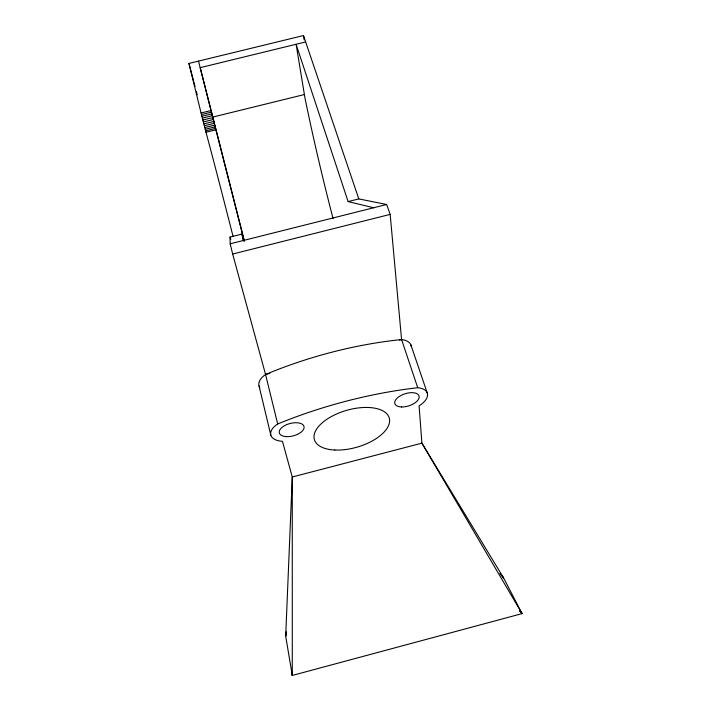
<?xml version="1.0" encoding="UTF-8"?>
<svg xmlns="http://www.w3.org/2000/svg" width="711" height="711" viewBox="0 0 711 711"><rect width="100%" height="100%" fill="white"/><g stroke="black" fill="none" stroke-linecap="round" stroke-linejoin="round"><path stroke-width="1.07" d="M333.068 218.517A226.809 20.735 76.2 0 1 304.957 97.94L296.096 44.269L348.114 201.586L358.797 198.911L386.642 204.492L390.17 214.393L401.564 339.547L417.721 387.717A21.508 10.727 -17.7 0 1 419.09 405.839L421.899 443.149L503.575 577.892L522.061 613.62L292.283 675.45L292.47 672.135M243.722 240.976L241.936 234.079L230.053 237.065L230.177 243.811L232.666 254.04L265.559 374.475L277.681 423.978A21.606 10.825 -14.6 0 0 282.454 441.318L292.274 477.001L285.689 636.176L292.283 675.45L292.532 673.246M286.24 631.768L285.689 636.176L286.133 632.897M232.995 236.159A128.14 1.413 75.7 0 0 206.003 132.255L201.062 112.987L210.998 110.552L244.282 241.18M259.808 387.593A20.983 11.234 -14.4 0 1 265.559 374.475L269.842 373.373M399.422 340.098L401.564 339.547A20.886 11.136 -17.8 0 1 411.331 346.737M230.177 243.811L386.642 204.492M232.666 254.04L390.17 214.393M201.453 114.587L211.398 112.142M201.888 116.311L211.842 113.867M202.351 118.142L212.305 115.697M305.65 41.94L200.182 67.669L212.82 117.075L304.29 94.563M202.831 120.035L212.785 117.591M203.319 121.963L213.273 119.51M203.817 123.883L213.762 121.439M204.297 125.767L214.242 123.323M204.768 127.58L214.704 125.127M205.212 129.286L215.14 126.834M205.63 130.851L215.54 128.407M206.003 132.255L215.895 129.811M201.062 112.987L188.939 63.43L303.49 35.55L358.797 198.911M348.114 201.586L373.684 207.754M519.83 611.247L522.061 613.62L421.899 443.149L292.274 477.001L292.283 675.45M500.064 573.599L503.575 577.892L500.144 573.573M520.052 610.98L522.061 613.62L520.123 610.927M230.053 237.065L230.782 239.42M410.914 344.959L427.195 392.801M188.939 63.43L193.703 81.392M212.82 117.075L213.673 120.417A227.796 0.444 75.7 0 1 244.308 240.816M198.529 61.128L210.998 110.552M259.035 385.904L270.82 435.159M241.936 234.079L243.295 240.514M303.49 35.55L304.157 39.86M265.559 374.475A232.284 108.134 -15.9 0 1 401.564 339.547M193.979 82.449A227.902 2.586 75.7 0 1 195.045 86.493M196.396 91.621A227.902 2.586 75.7 0 1 197.214 94.732M277.681 423.978A238.381 103.424 -15.9 0 1 417.721 387.717M334.89 450.027A38.954 19.126 -16.1 0 0 389.539 419.481A38.954 19.126 -16.1 0 0 330.979 416.779A38.954 19.126 -16.1 0 0 334.89 450.027M401.635 406.968A12.7 6.337 -17.7 0 0 419.152 396.454A12.7 6.337 -17.7 0 0 400.017 396.009A12.7 6.337 -17.7 0 0 401.635 406.968M285.715 436.59A12.762 6.39 -14.6 0 0 304.112 427.151A12.762 6.39 -14.6 0 0 285.164 425.356A12.762 6.39 -14.6 0 0 285.715 436.59"/></g></svg>
